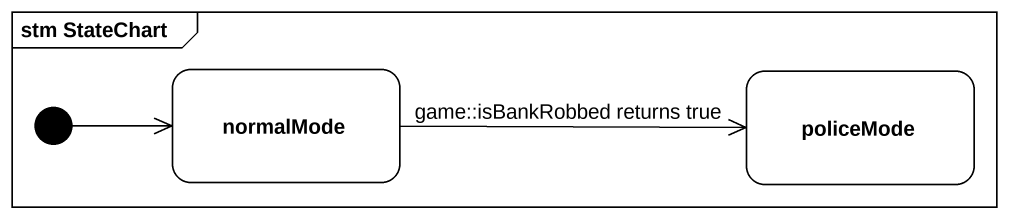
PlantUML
@startuml
mainframe stm StateChart
hide empty description
state normalMode
state policeMode
[*] -right-> normalMode
normalMode -right-> policeMode : game::isBankRobbed returns true
@enduml
